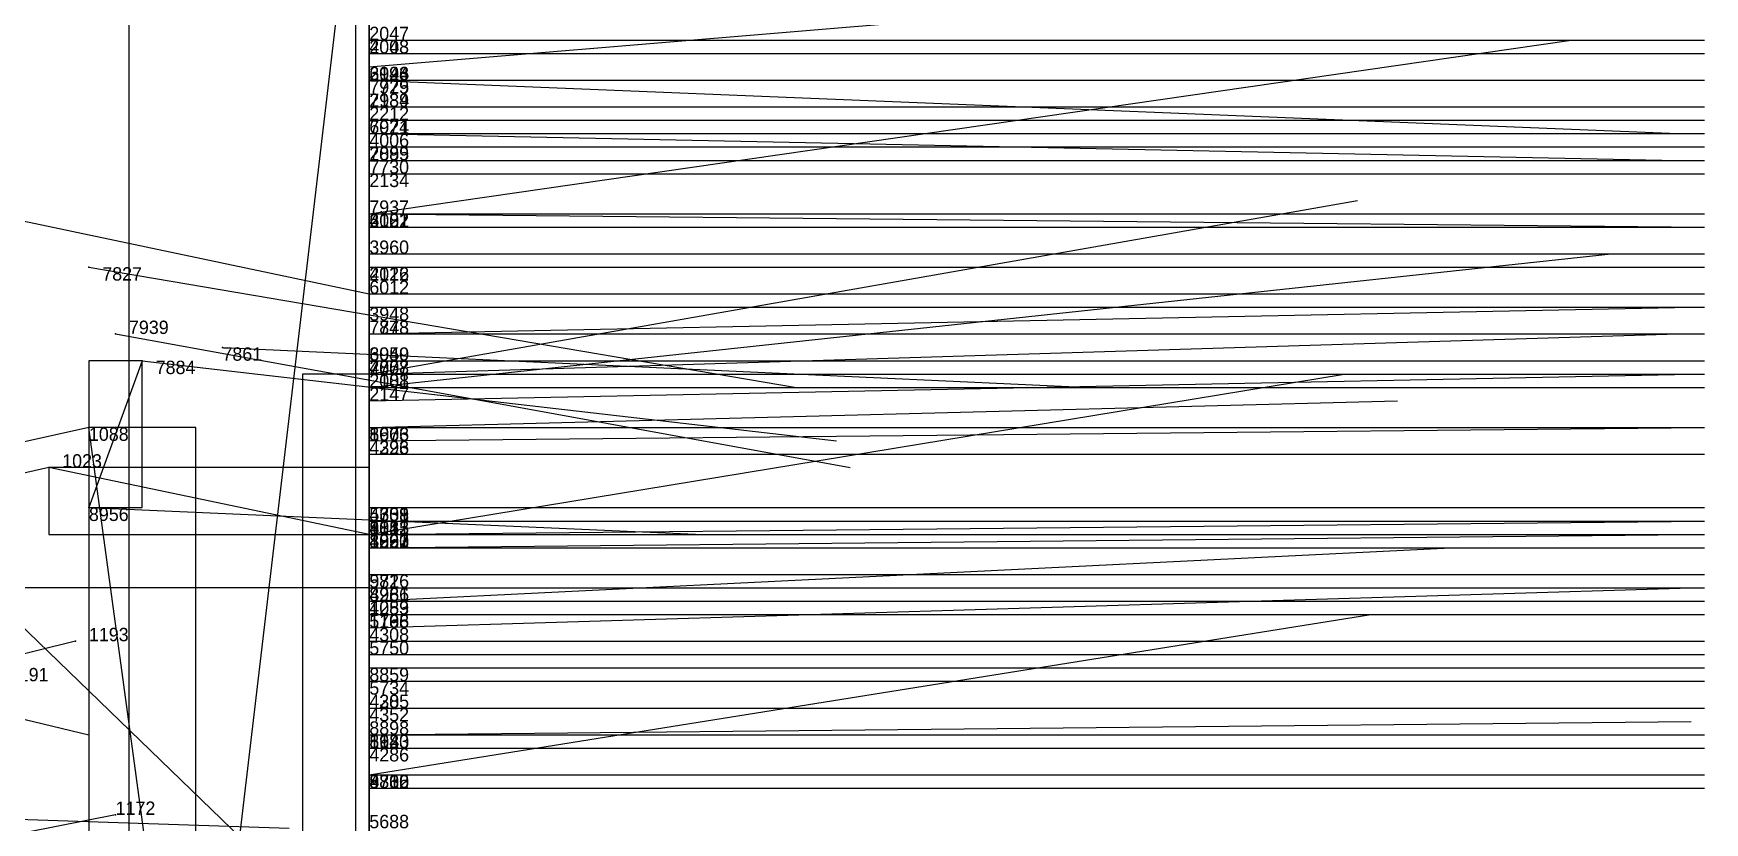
# Model space of a CAD drawing. Extents: x -0.07 to 1.1, y -0.07 to 1.1.
# Drawn here: x 0.9748 to 1.1, y 0.4754 to 0.5345 of the extents above; entities that cross this region are included whole.
import ezdxf

# ---------------------------------------------------------------- set-up
doc = ezdxf.new("R2010")
doc.units = 0
for name, color, linetype in [('Clients', 3, 'CONTINUOUS'), ('Facilities', 3, 'CONTINUOUS'), ('Facilities_lines', 3, 'CONTINUOUS'), ('Min_max_boxes', 1, 'CONTINUOUS'), ('Normals', 1, 'CONTINUOUS'), ('Source_points', 5, 'CONTINUOUS'), ('Text', 3, 'CONTINUOUS')]:
    doc.layers.add(name, color=color, linetype=linetype)

msp = doc.modelspace()

# ---------------------------------------------------------------- linework, layer by layer
at = {"layer": 'Clients', "color": 5}
for p in [(1, 0.534, 0.471), (1, 0.533, 0.128), (1, 0.531, 0.358), (1, 0.531, 0.572), (1, 0.531, 0.946), (1, 0.531, 0.865), (1, 0.529, 0.172), (1, 0.528, 0.233), (1, 0.527, 0.678), (1, 0.526, 0.413), (1, 0.525, 0.135), (1, 0.525, 0.82), (1, 0.525, 0.786), (1, 0.524, 0.106), (1, 0.521, 0.369), (1, 0.521, 0.714), (1, 0.52, 0.361), (1, 0.518, 0.391), (1, 0.517, 0.146), (1, 0.517, 0.269), (1, 0.515, 0.543), (1, 0.514, 0.496), (1, 0.51, 0.484), (1, 0.51, 0.731), (1, 0.51, 0.833), (1, 0.509, 0.002), (1, 0.509, 0.404), (1, 0.508, 0.209), (0.979, 0.505), (1, 0.505, 0.522), (0.976, 0.502), (1, 0.503, 0.319), (1, 0.503, 0.463), (0.979, 0.499, 1), (1, 0.499, 0.426), (1, 0.499, 0.605), (1, 0.498, 0.29), (1, 0.498, 0.579), (1, 0.497, 0.208), (1, 0.497, 0.335), (1, 0.497, 0.369), (1, 0.497, 0.905), (1, 0.496, 0.857), (1, 0.494, 0.132), (1, 0.493, 0.676), (1, 0.492, 0.245), (1, 0.492, 0.443), (1, 0.491, 0.383), (1, 0.491, 0.537), (1, 0.491, 0.571), (1, 0.489, 0.424), (1, 0.488, 0.642), (1, 0.487, 0.832), (1, 0.486, 0.556), (1, 0.484, 0.347), (1, 0.484, 0.402), (1, 0.484, 0.307), (1, 0.482, 0.845), (1, 0.481, 0.117), (1, 0.481, 0.393), (1, 0.481, 0.541), (1, 0.479, 0.634), (1, 0.479, 0.838), (1, 0.478, 0.393), (1, 0.478, 0.768)]:
    msp.add_point(p, dxfattribs=at)
at = {"layer": 'Facilities', "color": 3}
for p in [(1, 0.532, 0.057), (1, 0.529, 0.842), (1, 0.527, 0.94), (1, 0.521, 0.042), (1, 0.521, 0.911), (0.979, 0.517, 1), (0.981, 0.512, 1), (1, 0.512, 0.905), (1, 0.512, 0.932), (0.989, 0.511, 1), (0.983, 0.51, 1), (1, 0.509, 0.939), (1, 0.508, 0.044), (1, 0.507, 0.073), (1, 0.505, 0.995), (1, 0.504, 0.088), (1, 0.498, 0.978), (1, 0.497, 0.005), (1, 0.496, 0.932), (1, 0.492, 0.988), (1, 0.491, 0.141), (1, 0.49, 0.077), (0.978, 0.489), (1, 0.482, 0.927), (1, 0.479, 0.002), (0.981, 0.476)]:
    msp.add_point(p, dxfattribs=at)
at = {"layer": 'Facilities_lines', "color": 3}
for p, q in [((1, 0.638, 0.602), (1, 0.514, 0.496)), ((1, 0.638, 0.602), (1, 0.51, 0.484)), ((1, 0.638, 0.602), (1, 0.534, 0.471)), ((1, 0.618, 0.406), (1, 0.531, 0.358)), ((1, 0.529, 0.842), (1, 0.585, 0.831)), ((1, 0.529, 0.842), (1, 0.585, 0.838)), ((1, 0.529, 0.842), (1, 0.584, 0.84)), ((1, 0.529, 0.842), (1, 0.577, 0.798)), ((1, 0.529, 0.842), (1, 0.572, 0.794)), ((1, 0.529, 0.842), (1, 0.564, 0.792)), ((1, 0.529, 0.842), (1, 0.557, 0.752)), ((1, 0.529, 0.842), (1, 0.554, 0.863)), ((1, 0.529, 0.842), (1, 0.552, 0.875)), ((0.982, 0.404, 1), (0.999, 0.548, 1)), ((1, 0.529, 0.842), (1, 0.545, 0.677)), ((1, 0.529, 0.842), (1, 0.542, 0.785)), ((1, 0.412, 0.4), (1, 0.541, 0.426)), ((1, 0.529, 0.842), (1, 0.54, 0.717)), ((1, 0.529, 0.842), (1, 0.54, 0.889)), ((1, 0.529, 0.842), (1, 0.538, 0.863)), ((1, 0.529, 0.842), (1, 0.538, 0.853)), ((1, 0.529, 0.842), (1, 0.536, 0.742)), ((1, 0.529, 0.842), (1, 0.535, 0.898)), ((1, 0.491, 0.141), (1, 0.533, 0.128)), ((1, 0.433, 0.582), (1, 0.531, 0.572)), ((1, 0.456, 0.946), (1, 0.531, 0.946)), ((1, 0.529, 0.842), (1, 0.531, 0.865)), ((1, 0.491, 0.141), (1, 0.529, 0.172)), ((1, 0.529, 0.842), (1, 0.493, 0.676)), ((1, 0.529, 0.842), (1, 0.521, 0.714)), ((1, 0.529, 0.842), (1, 0.51, 0.731)), ((1, 0.529, 0.842), (1, 0.527, 0.678)), ((1, 0.529, 0.842), (1, 0.525, 0.82)), ((1, 0.529, 0.842), (1, 0.525, 0.786)), ((1, 0.529, 0.842), (1, 0.51, 0.833)), ((1, 0.529, 0.842), (1, 0.478, 0.768)), ((1, 0.529, 0.842), (1, 0.487, 0.832)), ((1, 0.529, 0.842), (1, 0.496, 0.857)), ((1, 0.529, 0.842), (1, 0.479, 0.838)), ((1, 0.529, 0.842), (1, 0.482, 0.845)), ((1, 0.529, 0.842), (1, 0.466, 0.829)), ((1, 0.491, 0.141), (1, 0.528, 0.233)), ((1, 0.412, 0.4), (1, 0.526, 0.413)), ((1, 0.491, 0.141), (1, 0.525, 0.135)), ((1, 0.491, 0.141), (1, 0.524, 0.106)), ((1, 0.412, 0.4), (1, 0.521, 0.369)), ((1, 0.412, 0.4), (1, 0.52, 0.361)), ((1, 0.412, 0.4), (1, 0.518, 0.391)), ((1, 0.491, 0.141), (1, 0.517, 0.146)), ((1, 0.491, 0.141), (1, 0.517, 0.269)), ((1, 0.433, 0.582), (1, 0.515, 0.543)), ((0.983, 0.51, 1), (0.979, 0.499, 1)), ((1, 0.44, 0.005), (1, 0.509, 0.002)), ((1, 0.412, 0.4), (1, 0.509, 0.404)), ((1, 0.491, 0.141), (1, 0.508, 0.209)), ((0.987, 0.446), (0.979, 0.505)), ((1, 0.433, 0.582), (1, 0.505, 0.522)), ((1, 0.497, 0.005), (0.976, 0.502)), ((1, 0.412, 0.4), (1, 0.503, 0.319)), ((1, 0.433, 0.582), (1, 0.503, 0.463)), ((1, 0.412, 0.4), (1, 0.499, 0.426)), ((1, 0.433, 0.582), (1, 0.499, 0.605)), ((1, 0.491, 0.141), (1, 0.498, 0.29)), ((1, 0.433, 0.582), (1, 0.498, 0.579)), ((1, 0.491, 0.141), (1, 0.497, 0.208)), ((1, 0.412, 0.4), (1, 0.497, 0.335)), ((1, 0.412, 0.4), (1, 0.497, 0.369)), ((1, 0.418, 0.908), (1, 0.497, 0.905)), ((1, 0.491, 0.141), (1, 0.494, 0.132)), ((0.971, 0.493), (1, 0.465, 0.001)), ((1, 0.491, 0.141), (1, 0.492, 0.245)), ((1, 0.412, 0.4), (1, 0.492, 0.443)), ((1, 0.492, 0.988), (1, 0.346, 0.993)), ((1, 0.491, 0.141), (1, 0.443, 0.212)), ((1, 0.491, 0.141), (1, 0.44, 0.162)), ((1, 0.491, 0.141), (1, 0.445, 0.178)), ((1, 0.491, 0.141), (1, 0.449, 0.175)), ((1, 0.491, 0.141), (1, 0.472, 0.155)), ((1, 0.491, 0.141), (1, 0.481, 0.117)), ((1, 0.491, 0.141), (1, 0.433, 0.249)), ((1, 0.491, 0.141), (1, 0.469, 0.196)), ((1, 0.491, 0.141), (1, 0.47, 0.176)), ((1, 0.491, 0.141), (1, 0.452, 0.229)), ((1, 0.491, 0.141), (1, 0.467, 0.276)), ((1, 0.412, 0.4), (1, 0.491, 0.383)), ((1, 0.433, 0.582), (1, 0.491, 0.537)), ((1, 0.433, 0.582), (1, 0.491, 0.571)), ((1, 0.412, 0.4), (1, 0.489, 0.424)), ((1, 0.433, 0.582), (1, 0.488, 0.642)), ((1, 0.433, 0.582), (1, 0.486, 0.556)), ((1, 0.412, 0.4), (1, 0.484, 0.347)), ((1, 0.412, 0.4), (1, 0.484, 0.402)), ((1, 0.412, 0.4), (1, 0.484, 0.307)), ((1, 0.412, 0.4), (1, 0.481, 0.393)), ((1, 0.433, 0.582), (1, 0.481, 0.541)), ((1, 0.433, 0.582), (1, 0.479, 0.634)), ((1, 0.412, 0.4), (1, 0.478, 0.393))]:
    msp.add_line(p, q, dxfattribs=at)
at = {"layer": 'Min_max_boxes', "color": 1}
for p, q in [((1, 0.51, 0.436), (1, 0.772, 0.436)), ((1, 0.772, 0.436), (1, 0.51, 0.436)), ((1, 0.51, 0.733), (1, 0.772, 0.733)), ((1, 0.772, 0.733), (1, 0.51, 0.733)), ((1, 0.531, 0.261), (1, 0.746, 0.261)), ((1, 0.746, 0.261), (1, 0.531, 0.261)), ((1, 0.531, 0.459), (1, 0.746, 0.459)), ((1, 0.746, 0.459), (1, 0.531, 0.459)), ((1, 0.466, 0.676), (1, 0.585, 0.676)), ((1, 0.585, 0.676), (1, 0.466, 0.676)), ((1, 0.466, 0.898), (1, 0.585, 0.898)), ((1, 0.585, 0.898), (1, 0.466, 0.898)), ((0.982, 0.548, 1), (0.982, 0.404, 1)), ((0.982, 0.548, 1), (0.982, 0.404, 1)), ((0.999, 0.404, 1), (0.999, 0.548, 1)), ((0.999, 0.404, 1), (0.999, 0.548, 1)), ((1, 0.264, 0.253), (1, 0.541, 0.253)), ((1, 0.541, 0.253), (1, 0.264, 0.253)), ((1, 0.264, 0.473), (1, 0.541, 0.473)), ((1, 0.541, 0.473), (1, 0.264, 0.473)), ((1, 0.433, 0.106), (1, 0.533, 0.106)), ((1, 0.533, 0.106), (1, 0.533, 0.106)), ((1, 0.533, 0.106), (1, 0.433, 0.106)), ((1, 0.433, 0.29), (1, 0.533, 0.29)), ((1, 0.533, 0.29), (1, 0.533, 0.29)), ((1, 0.533, 0.29), (1, 0.433, 0.29)), ((1, 0.533, 0.106), (1, 0.533, 0.29)), ((1, 0.533, 0.106), (1, 0.533, 0.29)), ((1, 0.531, 0.261), (1, 0.531, 0.261)), ((1, 0.531, 0.459), (1, 0.531, 0.459)), ((1, 0.531, 0.261), (1, 0.531, 0.459)), ((1, 0.531, 0.261), (1, 0.531, 0.459)), ((1, 0.259, 0.461), (1, 0.531, 0.461)), ((1, 0.531, 0.461), (1, 0.531, 0.461)), ((1, 0.531, 0.461), (1, 0.259, 0.461)), ((1, 0.259, 0.729), (1, 0.531, 0.729)), ((1, 0.531, 0.729), (1, 0.531, 0.729)), ((1, 0.531, 0.729), (1, 0.259, 0.729)), ((1, 0.531, 0.461), (1, 0.531, 0.729)), ((1, 0.531, 0.461), (1, 0.531, 0.729)), ((1, 0.456, 0.946), (1, 0.531, 0.946)), ((1, 0.531, 0.946), (1, 0.531, 0.946)), ((1, 0.531, 0.946), (1, 0.456, 0.946)), ((1, 0.456, 0.947), (1, 0.531, 0.947)), ((1, 0.531, 0.947), (1, 0.531, 0.947)), ((1, 0.531, 0.947), (1, 0.456, 0.947)), ((1, 0.531, 0.946), (1, 0.531, 0.947)), ((1, 0.531, 0.946), (1, 0.531, 0.947)), ((0.983, 0.51, 1), (0.979, 0.51, 1)), ((0.979, 0.51, 1), (0.979, 0.499, 1)), ((0.983, 0.51, 1), (0.979, 0.51, 1)), ((0.979, 0.51, 1), (0.979, 0.499, 1)), ((0.979, 0.51, 1), (0.979, 0.51, 1)), ((0.983, 0.499, 1), (0.983, 0.51, 1)), ((0.983, 0.499, 1), (0.983, 0.51, 1)), ((0.983, 0.51, 1), (0.983, 0.51, 1)), ((1, 0.51, 0.436), (1, 0.51, 0.436)), ((1, 0.51, 0.733), (1, 0.51, 0.733)), ((1, 0.51, 0.436), (1, 0.51, 0.733)), ((1, 0.51, 0.436), (1, 0.51, 0.733)), ((1, 0.509), (0.995, 0.509)), ((0.995, 0.509), (0.995, 0.44)), ((1, 0.509, 0.005), (0.995, 0.509, 0.005)), ((0.995, 0.509, 0.005), (0.995, 0.44, 0.005)), ((0.995, 0.509), (0.995, 0.509, 0.005)), ((1, 0.44), (1, 0.509)), ((1, 0.44, 0.005), (1, 0.509, 0.005)), ((1, 0.509), (1, 0.509, 0.005)), ((0.987, 0.505), (0.979, 0.505)), ((0.979, 0.505), (0.979, 0.446)), ((0.987, 0.505), (0.979, 0.505)), ((0.979, 0.505), (0.979, 0.446)), ((0.979, 0.505), (0.979, 0.505)), ((0.987, 0.446), (0.987, 0.505)), ((0.987, 0.446), (0.987, 0.505)), ((0.987, 0.505), (0.987, 0.505)), ((1, 0.502), (0.976, 0.502)), ((0.976, 0.502), (0.976, 0.497)), ((1, 0.502, 0.005), (0.976, 0.502, 0.005)), ((0.976, 0.502, 0.005), (0.976, 0.497, 0.005)), ((0.976, 0.502), (0.976, 0.502, 0.005)), ((1, 0.497), (1, 0.502)), ((1, 0.497, 0.005), (1, 0.502, 0.005)), ((1, 0.502), (1, 0.502, 0.005)), ((0.979, 0.499, 1), (0.983, 0.499, 1)), ((0.979, 0.499, 1), (0.983, 0.499, 1)), ((0.979, 0.499, 1), (0.979, 0.499, 1)), ((0.983, 0.499, 1), (0.983, 0.499, 1)), ((0.976, 0.497), (1, 0.497)), ((0.976, 0.497, 0.005), (1, 0.497, 0.005)), ((0.976, 0.497), (0.976, 0.497, 0.005)), ((1, 0.497), (1, 0.497, 0.005)), ((1, 0.418, 0.905), (1, 0.497, 0.905)), ((1, 0.497, 0.905), (1, 0.497, 0.905)), ((1, 0.497, 0.905), (1, 0.418, 0.905)), ((1, 0.418, 0.908), (1, 0.497, 0.908)), ((1, 0.497, 0.908), (1, 0.497, 0.908)), ((1, 0.497, 0.908), (1, 0.418, 0.908)), ((1, 0.497, 0.905), (1, 0.497, 0.908)), ((1, 0.497, 0.905), (1, 0.497, 0.908)), ((1, 0.493), (0.971, 0.493)), ((1, 0.493, 0.001), (0.971, 0.493, 0.001)), ((1, 0.465), (1, 0.493)), ((1, 0.465, 0.001), (1, 0.493, 0.001)), ((1, 0.493), (1, 0.493, 0.001)), ((1, 0.346, 0.988), (1, 0.492, 0.988)), ((1, 0.492, 0.988), (1, 0.492, 0.988)), ((1, 0.492, 0.988), (1, 0.346, 0.988)), ((1, 0.346, 0.993), (1, 0.492, 0.993)), ((1, 0.492, 0.993), (1, 0.492, 0.993)), ((1, 0.492, 0.993), (1, 0.346, 0.993)), ((1, 0.492, 0.988), (1, 0.492, 0.993)), ((1, 0.492, 0.988), (1, 0.492, 0.993))]:
    msp.add_line(p, q, dxfattribs=at)
at = {"layer": 'Normals', "color": 1}
for p, q in [((1, 0.532, 0.057), (1.096, 0.54, 0.031)), ((1, 0.521, 0.042), (1.09, 0.534)), ((1, 0.534, 0.471), (1.1, 0.534, 0.471)), ((1, 0.533, 0.128), (1.1, 0.533, 0.128)), ((1, 0.531, 0.358), (1.1, 0.531, 0.358)), ((1, 0.531, 0.572), (1.1, 0.531, 0.572)), ((1, 0.531, 0.946), (1.098, 0.527, 0.968)), ((1, 0.531, 0.865), (1.1, 0.531, 0.865)), ((1, 0.529, 0.172), (1.1, 0.529, 0.172)), ((1, 0.529, 0.842), (1.1, 0.529, 0.842)), ((1, 0.528, 0.233), (1.1, 0.528, 0.233)), ((1, 0.527, 0.678), (1.1, 0.527, 0.678)), ((1, 0.527, 0.94), (1.098, 0.525, 0.96)), ((1, 0.526, 0.413), (1.1, 0.526, 0.413)), ((1, 0.525, 0.135), (1.1, 0.525, 0.135)), ((1, 0.525, 0.82), (1.1, 0.525, 0.82)), ((1, 0.525, 0.786), (1.1, 0.525, 0.786)), ((1, 0.524, 0.106), (1.1, 0.524, 0.106)), ((0.962, 0.523, 1), (1, 0.515, 1.092)), ((1, 0.509, 0.002), (1.074, 0.522, -0.063)), ((1, 0.521, 0.369), (1.1, 0.521, 0.369)), ((1, 0.521, 0.714), (1.1, 0.521, 0.714)), ((1, 0.521, 0.911), (1.1, 0.52, 0.916)), ((1, 0.52, 0.361), (1.1, 0.52, 0.361)), ((0.979, 0.517, 1), (1.032, 0.508, 1.085)), ((1, 0.508, 0.044), (1.093, 0.518, 0.007)), ((1, 0.518, 0.391), (1.1, 0.518, 0.391)), ((1, 0.517, 0.146), (1.1, 0.517, 0.146)), ((1, 0.517, 0.269), (1.1, 0.517, 0.269)), ((1, 0.515, 0.543), (1.1, 0.515, 0.543)), ((1, 0.514, 0.496), (1.1, 0.514, 0.496)), ((1, 0.512, 0.932), (1.099, 0.514, 0.949)), ((0.981, 0.512, 1), (1.036, 0.502, 1.083)), ((1, 0.512, 0.905), (1.1, 0.512, 0.907)), ((1, 0.509, 0.939), (1.098, 0.512, 0.956)), ((0.989, 0.511, 1), (1.054, 0.508, 1.076)), ((0.983, 0.51, 1), (1.035, 0.504, 1.086)), ((1, 0.51, 0.484), (1.1, 0.51, 0.484)), ((1, 0.51, 0.731), (1.1, 0.51, 0.731)), ((1, 0.51, 0.833), (1.1, 0.51, 0.833)), ((1, 0.497, 0.005), (1.073, 0.509, -0.062)), ((1, 0.507, 0.073), (1.099, 0.509, 0.058)), ((1, 0.509, 0.404), (1.1, 0.509, 0.404)), ((1, 0.508, 0.209), (1.1, 0.508, 0.209)), ((1, 0.505, 0.995), (1.077, 0.507, 1.058)), ((0.979, 0.505), (0.916, 0.491, 0.077)), ((1, 0.504, 0.088), (1.1, 0.505, 0.079)), ((1, 0.505, 0.522), (1.1, 0.505, 0.522)), ((0.976, 0.502), (0.913, 0.488, 0.076)), ((1, 0.503, 0.319), (1.1, 0.503, 0.319)), ((1, 0.503, 0.463), (1.1, 0.503, 0.463)), ((0.979, 0.499, 1), (1.025, 0.497, 1.089)), ((1, 0.499, 0.426), (1.1, 0.499, 0.426)), ((1, 0.499, 0.605), (1.1, 0.499, 0.605)), ((1, 0.498, 0.29), (1.1, 0.498, 0.29)), ((1, 0.498, 0.579), (1.1, 0.498, 0.579)), ((1, 0.498, 0.978), (1.085, 0.498, 1.031)), ((1, 0.497, 0.905), (1.1, 0.498, 0.906)), ((1, 0.497, 0.208), (1.1, 0.497, 0.208)), ((1, 0.497, 0.335), (1.1, 0.497, 0.335)), ((1, 0.497, 0.369), (1.1, 0.497, 0.369)), ((1, 0.496, 0.932), (1.099, 0.497, 0.945)), ((1, 0.496, 0.857), (1.1, 0.496, 0.857)), ((1, 0.492, 0.988), (1.081, 0.496, 1.047)), ((1, 0.494, 0.132), (1.1, 0.494, 0.132)), ((1, 0.49, 0.077), (1.099, 0.493, 0.065)), ((1, 0.493, 0.676), (1.1, 0.493, 0.676)), ((1, 0.492, 0.245), (1.1, 0.492, 0.245)), ((1, 0.492, 0.443), (1.1, 0.492, 0.443)), ((1, 0.479, 0.002), (1.075, 0.491, -0.062)), ((1, 0.491, 0.141), (1.1, 0.491, 0.141)), ((1, 0.491, 0.383), (1.1, 0.491, 0.383)), ((1, 0.491, 0.537), (1.1, 0.491, 0.537)), ((1, 0.491, 0.571), (1.1, 0.491, 0.571)), ((0.978, 0.489), (0.925, 0.476, 0.084)), ((1, 0.489, 0.424), (1.1, 0.489, 0.424)), ((0.954, 0.488, 1), (0.979, 0.482, 1.097)), ((1, 0.488, 0.642), (1.1, 0.488, 0.642)), ((1, 0.487, 0.832), (1.1, 0.487, 0.832)), ((1, 0.486, 0.556), (1.1, 0.486, 0.556)), ((1, 0.484, 0.347), (1.1, 0.484, 0.347)), ((1, 0.484, 0.402), (1.1, 0.484, 0.402)), ((1, 0.484, 0.307), (1.1, 0.484, 0.307)), ((1, 0.482, 0.927), (1.099, 0.483, 0.941)), ((1, 0.482, 0.845), (1.1, 0.482, 0.845)), ((1, 0.481, 0.117), (1.1, 0.481, 0.117)), ((1, 0.481, 0.393), (1.1, 0.481, 0.393)), ((1, 0.481, 0.541), (1.1, 0.481, 0.541)), ((1, 0.479, 0.634), (1.1, 0.479, 0.634)), ((1, 0.479, 0.838), (1.1, 0.479, 0.838)), ((1, 0.478, 0.393), (1.1, 0.478, 0.393)), ((1, 0.478, 0.768), (1.1, 0.478, 0.768)), ((0.981, 0.476), (0.925, 0.465, 0.082)), ((0.964, 0.476, 1), (0.994, 0.475, 1.095))]:
    msp.add_line(p, q, dxfattribs=at)
at = {"layer": 'Source_points', "color": 5}
for p in [(1, 0.534, 0.471), (1, 0.533, 0.128), (1, 0.532, 0.057), (1, 0.531, 0.358), (1, 0.531, 0.572), (1, 0.531, 0.946), (1, 0.531, 0.865), (1, 0.529, 0.172), (1, 0.529, 0.842), (1, 0.528, 0.233), (1, 0.527, 0.678), (1, 0.527, 0.94), (1, 0.526, 0.413), (1, 0.525, 0.135), (1, 0.525, 0.82), (1, 0.525, 0.786), (1, 0.524, 0.106), (1, 0.521, 0.042), (1, 0.521, 0.369), (1, 0.521, 0.714), (1, 0.521, 0.911), (1, 0.52, 0.361), (0.979, 0.517, 1), (1, 0.518, 0.391), (1, 0.517, 0.146), (1, 0.517, 0.269), (1, 0.515, 0.543), (1, 0.514, 0.496), (0.981, 0.512, 1), (1, 0.512, 0.905), (1, 0.512, 0.932), (0.989, 0.511, 1), (0.983, 0.51, 1), (1, 0.51, 0.484), (1, 0.51, 0.731), (1, 0.51, 0.833), (1, 0.509, 0.002), (1, 0.509, 0.404), (1, 0.509, 0.939), (1, 0.508, 0.044), (1, 0.508, 0.209), (1, 0.507, 0.073), (0.979, 0.505), (1, 0.505, 0.522), (1, 0.505, 0.995), (1, 0.504, 0.088), (0.976, 0.502), (1, 0.503, 0.319), (1, 0.503, 0.463), (0.979, 0.499, 1), (1, 0.499, 0.426), (1, 0.499, 0.605), (1, 0.498, 0.29), (1, 0.498, 0.579), (1, 0.498, 0.978), (1, 0.497, 0.208), (1, 0.497, 0.005), (1, 0.497, 0.335), (1, 0.497, 0.369), (1, 0.497, 0.905), (1, 0.496, 0.857), (1, 0.496, 0.932), (1, 0.494, 0.132), (1, 0.493, 0.676), (1, 0.492, 0.245), (1, 0.492, 0.443), (1, 0.492, 0.988), (1, 0.491, 0.141), (1, 0.491, 0.383), (1, 0.491, 0.537), (1, 0.491, 0.571), (1, 0.49, 0.077), (0.978, 0.489), (1, 0.489, 0.424), (1, 0.488, 0.642), (1, 0.487, 0.832), (1, 0.486, 0.556), (1, 0.484, 0.347), (1, 0.484, 0.402), (1, 0.484, 0.307), (1, 0.482, 0.845), (1, 0.482, 0.927), (1, 0.481, 0.117), (1, 0.481, 0.393), (1, 0.481, 0.541), (1, 0.479, 0.002), (1, 0.479, 0.634), (1, 0.479, 0.838), (1, 0.478, 0.393), (1, 0.478, 0.768), (0.981, 0.476)]:
    msp.add_point(p, dxfattribs=at)

# ---------------------------------------------------------------- texts
at = {"layer": 'Text', "color": 3}
for s, p in [('2047', (1, 0.534, 0.071)), ('4008', (1, 0.533, 0.471)), ('2043', (1, 0.533, 0.128)), ('3943', (1, 0.531, 0.358)), ('2124', (1, 0.531, 0.057)), ('6096', (1, 0.531, 0.572)), ('7779', (1, 0.53, 0.946)), ('7925', (1, 0.53, 0.865)), ('2189', (1, 0.529, 0.172)), ('7934', (1, 0.529, 0.842)), ('2212', (1, 0.528, 0.233)), ('4006', (1, 0.526, 0.413)), ('6074', (1, 0.527, 0.678)), ('7921', (1, 0.527, 0.94)), ('2089', (1, 0.525, 0.135)), ('7895', (1, 0.525, 0.786)), ('7730', (1, 0.524, 0.82)), ('2134', (1, 0.523, 0.106)), ('7937', (1, 0.521, 0.911)), ('4001', (1, 0.52, 0.369)), ('4022', (1, 0.52, 0.361)), ('2181', (1, 0.52, 0.042)), ('6027', (1, 0.52, 0.714)), ('3960', (1, 0.518, 0.391)), ('7827', (0.98, 0.516, 1)), ('4012', (1, 0.516, 0.269)), ('2126', (1, 0.516, 0.146)), ('6012', (1, 0.515, 0.543)), ('3948', (1, 0.513, 0.496)), ('7939', (0.982, 0.512, 1)), ('7778', (1, 0.512, 0.905)), ('7843', (1, 0.512, 0.932)), ('7861', (0.989, 0.51, 1)), ('3950', (1, 0.51, 0.484)), ('6049', (1, 0.51, 0.731)), ('7884', (0.984, 0.509, 1)), ('4007', (1, 0.509, 0.404)), ('2073', (1, 0.509, 0.002)), ('7758', (1, 0.509, 0.833)), ('7858', (1, 0.509, 0.939)), ('2081', (1, 0.508, 0.044)), ('2108', (1, 0.508, 0.209)), ('2147', (1, 0.507, 0.073)), ('1088', (0.979, 0.504)), ('5666', (1, 0.504, 0.522)), ('8976', (1, 0.504, 0.995)), ('1003', (1, 0.504, 0.088)), ('4293', (1, 0.503, 0.319)), ('4326', (1, 0.503, 0.463)), ('1023', (0.977, 0.502)), ('8956', (0.979, 0.498, 1)), ('4309', (1, 0.498, 0.426)), ('5658', (1, 0.498, 0.579)), ('5731', (1, 0.498, 0.605)), ('4345', (1, 0.497, 0.29)), ('4263', (1, 0.496, 0.335)), ('4327', (1, 0.496, 0.369)), ('8852', (1, 0.497, 0.978)), ('9013', (1, 0.497, 0.905)), ('8861', (1, 0.496, 0.857)), ('8990', (1, 0.496, 0.932)), ('1121', (1, 0.497, 0.005)), ('1032', (1, 0.496, 0.208)), ('5716', (1, 0.493, 0.676)), ('982', (1, 0.493, 0.132)), ('4261', (1, 0.492, 0.443)), ('4289', (1, 0.491, 0.383)), ('8986', (1, 0.492, 0.988)), ('1053', (1, 0.491, 0.245)), ('5705', (1, 0.49, 0.537)), ('5765', (1, 0.49, 0.571)), ('1138', (1, 0.49, 0.141)), ('1196', (1, 0.49, 0.077)), ('1193', (0.979, 0.489)), ('4308', (1, 0.489, 0.424)), ('5750', (1, 0.488, 0.642)), ('1191', (0.973, 0.486)), ('8859', (1, 0.486, 0.832)), ('5734', (1, 0.485, 0.556)), ('4285', (1, 0.484, 0.347)), ('4305', (1, 0.484, 0.402)), ('4352', (1, 0.483, 0.307)), ('5680', (1, 0.481, 0.541)), ('8898', (1, 0.482, 0.845)), ('8923', (1, 0.481, 0.927)), ('1143', (1, 0.481, 0.117)), ('4286', (1, 0.48, 0.393)), ('4312', (1, 0.478, 0.393)), ('5710', (1, 0.478, 0.634)), ('980', (1, 0.478, 0.002)), ('8835', (1, 0.478, 0.768)), ('8866', (1, 0.478, 0.838)), ('1172', (0.981, 0.476)), ('5688', (1, 0.475, 0.654))]:
    msp.add_text(s, height=0.001, dxfattribs=at).set_placement(p)

doc.saveas('drawing.dxf')
